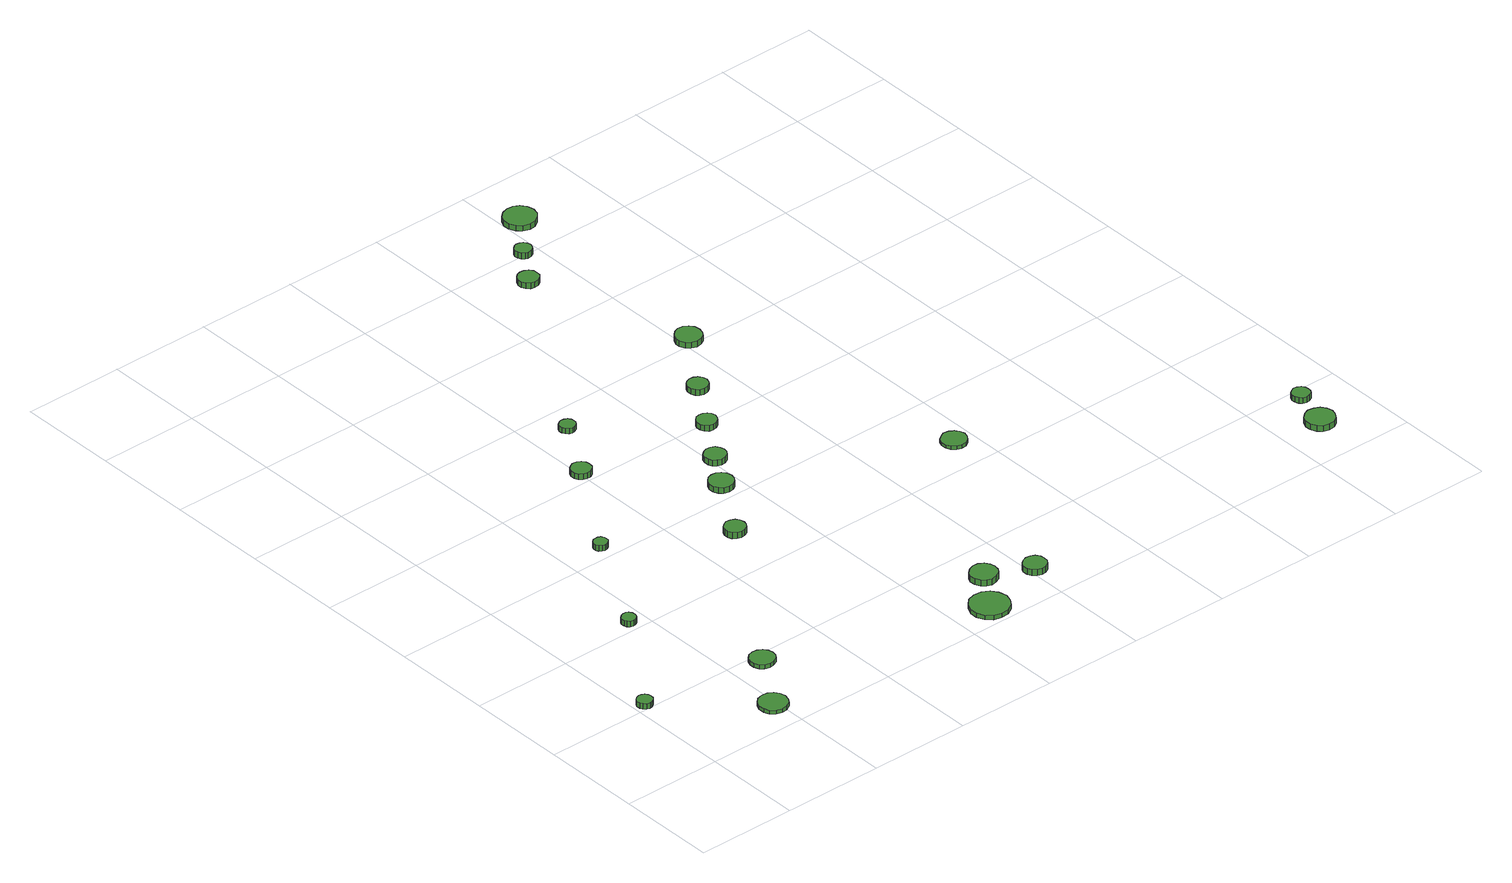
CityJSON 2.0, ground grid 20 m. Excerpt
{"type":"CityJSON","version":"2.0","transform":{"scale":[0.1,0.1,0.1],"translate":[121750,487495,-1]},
"CityObjects":{
"tree1":{"type":"SolitaryVegetationObject","attributes":{"function":"something"},"geometry":[{"type":"MultiSurface","lod":"1","boundaries":[[[0,1,2,3,4,5,6,7,8,9,10,11,12,13,14]],[[15,16,17,18,19,20,21,22,23,24,25,26,27,28,29]],[[0,29,28,1]],[[1,28,27,2]],[[2,27,26,3]],[[3,26,25,4]],[[4,25,24,5]],[[5,24,23,6]],[[6,23,22,7]],[[7,22,21,8]],[[8,21,20,9]],[[9,20,19,10]],[[10,19,18,11]],[[11,18,17,12]],[[12,17,16,13]],[[13,16,15,14]],[[14,15,29,0]]]}]},
"tree2":{"type":"SolitaryVegetationObject","attributes":{"function":"something"},"geometry":[{"type":"MultiSurface","lod":"1","boundaries":[[[30,31,32,33,34,35,36,37,38,39,40,41,42,43,44]],[[45,46,47,48,49,50,51,52,53,54,55,56,57,58,59]],[[30,59,58,31]],[[31,58,57,32]],[[32,57,56,33]],[[33,56,55,34]],[[34,55,54,35]],[[35,54,53,36]],[[36,53,52,37]],[[37,52,51,38]],[[38,51,50,39]],[[39,50,49,40]],[[40,49,48,41]],[[41,48,47,42]],[[42,47,46,43]],[[43,46,45,44]],[[44,45,59,30]]]}]},
"tree3":{"type":"SolitaryVegetationObject","attributes":{"function":"something"},"geometry":[{"type":"MultiSurface","lod":"1","boundaries":[[[60,61,62,63,64,65,66,67,68,69,70,71,72,73,74]],[[75,76,77,78,79,80,81,82,83,84,85,86,87,88,89]],[[60,89,88,61]],[[61,88,87,62]],[[62,87,86,63]],[[63,86,85,64]],[[64,85,84,65]],[[65,84,83,66]],[[66,83,82,67]],[[67,82,81,68]],[[68,81,80,69]],[[69,80,79,70]],[[70,79,78,71]],[[71,78,77,72]],[[72,77,76,73]],[[73,76,75,74]],[[74,75,89,60]]]}]},
"tree4":{"type":"SolitaryVegetationObject","attributes":{"function":"something"},"geometry":[{"type":"MultiSurface","lod":"1","boundaries":[[[90,91,92,93,94,95,96,97,98,99,100,101,102,103,104]],[[105,106,107,108,109,110,111,112,113,114,115,116,117,118,119]],[[90,119,118,91]],[[91,118,117,92]],[[92,117,116,93]],[[93,116,115,94]],[[94,115,114,95]],[[95,114,113,96]],[[96,113,112,97]],[[97,112,111,98]],[[98,111,110,99]],[[99,110,109,100]],[[100,109,108,101]],[[101,108,107,102]],[[102,107,106,103]],[[103,106,105,104]],[[104,105,119,90]]]}]},
"tree5":{"type":"SolitaryVegetationObject","attributes":{"function":"something"},"geometry":[{"type":"MultiSurface","lod":"1","boundaries":[[[120,121,122,123,124,125,126,127,128,129,130,131,132,133,134]],[[135,136,137,138,139,140,141,142,143,144,145,146,147,148,149]],[[120,149,148,121]],[[121,148,147,122]],[[122,147,146,123]],[[123,146,145,124]],[[124,145,144,125]],[[125,144,143,126]],[[126,143,142,127]],[[127,142,141,128]],[[128,141,140,129]],[[129,140,139,130]],[[130,139,138,131]],[[131,138,137,132]],[[132,137,136,133]],[[133,136,135,134]],[[134,135,149,120]]]}]},
"tree6":{"type":"SolitaryVegetationObject","attributes":{"function":"something"},"geometry":[{"type":"MultiSurface","lod":"1","boundaries":[[[150,151,152,153,154,155,156,157,158,159,160,161,162,163,164]],[[165,166,167,168,169,170,171,172,173,174,175,176,177,178,179]],[[150,179,178,151]],[[151,178,177,152]],[[152,177,176,153]],[[153,176,175,154]],[[154,175,174,155]],[[155,174,173,156]],[[156,173,172,157]],[[157,172,171,158]],[[158,171,170,159]],[[159,170,169,160]],[[160,169,168,161]],[[161,168,167,162]],[[162,167,166,163]],[[163,166,165,164]],[[164,165,179,150]]]}]},
"tree7":{"type":"SolitaryVegetationObject","attributes":{"function":"something"},"geometry":[{"type":"MultiSurface","lod":"1","boundaries":[[[180,181,182,183,184,185,186,187,188,189,190,191,192,193,194]],[[195,196,197,198,199,200,201,202,203,204,205,206,207,208,209]],[[180,209,208,181]],[[181,208,207,182]],[[182,207,206,183]],[[183,206,205,184]],[[184,205,204,185]],[[185,204,203,186]],[[186,203,202,187]],[[187,202,201,188]],[[188,201,200,189]],[[189,200,199,190]],[[190,199,198,191]],[[191,198,197,192]],[[192,197,196,193]],[[193,196,195,194]],[[194,195,209,180]]]}]},
"tree8":{"type":"SolitaryVegetationObject","attributes":{"function":"something"},"geometry":[{"type":"MultiSurface","lod":"1","boundaries":[[[210,211,212,213,214,215,216,217,218,219,220,221,222,223,224]],[[225,226,227,228,229,230,231,232,233,234,235,236,237,238,239]],[[210,239,238,211]],[[211,238,237,212]],[[212,237,236,213]],[[213,236,235,214]],[[214,235,234,215]],[[215,234,233,216]],[[216,233,232,217]],[[217,232,231,218]],[[218,231,230,219]],[[219,230,229,220]],[[220,229,228,221]],[[221,228,227,222]],[[222,227,226,223]],[[223,226,225,224]],[[224,225,239,210]]]}]},
"tree9":{"type":"SolitaryVegetationObject","attributes":{"function":"something"},"geometry":[{"type":"MultiSurface","lod":"1","boundaries":[[[240,241,242,243,244,245,246,247,248,249,250,251,252,253,254]],[[255,256,257,258,259,260,261,262,263,264,265,266,267,268,269]],[[240,269,268,241]],[[241,268,267,242]],[[242,267,266,243]],[[243,266,265,244]],[[244,265,264,245]],[[245,264,263,246]],[[246,263,262,247]],[[247,262,261,248]],[[248,261,260,249]],[[249,260,259,250]],[[250,259,258,251]],[[251,258,257,252]],[[252,257,256,253]],[[253,256,255,254]],[[254,255,269,240]]]}]},
"tree10":{"type":"SolitaryVegetationObject","attributes":{"function":"something"},"geometry":[{"type":"MultiSurface","lod":"1","boundaries":[[[270,271,272,273,274,275,276,277,278,279,280,281,282,283,284]],[[285,286,287,288,289,290,291,292,293,294,295,296,297,298,299]],[[270,299,298,271]],[[271,298,297,272]],[[272,297,296,273]],[[273,296,295,274]],[[274,295,294,275]],[[275,294,293,276]],[[276,293,292,277]],[[277,292,291,278]],[[278,291,290,279]],[[279,290,289,280]],[[280,289,288,281]],[[281,288,287,282]],[[282,287,286,283]],[[283,286,285,284]],[[284,285,299,270]]]}]},
"tree11":{"type":"SolitaryVegetationObject","attributes":{"function":"something"},"geometry":[{"type":"MultiSurface","lod":"1","boundaries":[[[300,301,302,303,304,305,306,307,308,309,310,311,312,313,314]],[[315,316,317,318,319,320,321,322,323,324,325,326,327,328,329]],[[300,329,328,301]],[[301,328,327,302]],[[302,327,326,303]],[[303,326,325,304]],[[304,325,324,305]],[[305,324,323,306]],[[306,323,322,307]],[[307,322,321,308]],[[308,321,320,309]],[[309,320,319,310]],[[310,319,318,311]],[[311,318,317,312]],[[312,317,316,313]],[[313,316,315,314]],[[314,315,329,300]]]}]},
"tree12":{"type":"SolitaryVegetationObject","attributes":{"function":"something"},"geometry":[{"type":"MultiSurface","lod":"1","boundaries":[[[330,331,332,333,334,335,336,337,338,339,340,341,342,343,344]],[[345,346,347,348,349,350,351,352,353,354,355,356,357,358,359]],[[330,359,358,331]],[[331,358,357,332]],[[332,357,356,333]],[[333,356,355,334]],[[334,355,354,335]],[[335,354,353,336]],[[336,353,352,337]],[[337,352,351,338]],[[338,351,350,339]],[[339,350,349,340]],[[340,349,348,341]],[[341,348,347,342]],[[342,347,346,343]],[[343,346,345,344]],[[344,345,359,330]]]}]},
"tree13":{"type":"SolitaryVegetationObject","attributes":{"function":"something"},"geometry":[{"type":"MultiSurface","lod":"1","boundaries":[[[360,361,362,363,364,365,366,367,368,369,370,371,372,373,374]],[[375,376,377,378,379,380,381,382,383,384,385,386,387,388,389]],[[360,389,388,361]],[[361,388,387,362]],[[362,387,386,363]],[[363,386,385,364]],[[364,385,384,365]],[[365,384,383,366]],[[366,383,382,367]],[[367,382,381,368]],[[368,381,380,369]],[[369,380,379,370]],[[370,379,378,371]],[[371,378,377,372]],[[372,377,376,373]],[[373,376,375,374]],[[374,375,389,360]]]}]},
"tree14":{"type":"SolitaryVegetationObject","attributes":{"function":"something"},"geometry":[{"type":"MultiSurface","lod":"1","boundaries":[[[390,391,392,393,394,395,396,397,398,399,400,401,402,403,404]],[[405,406,407,408,409,410,411,412,413,414,415,416,417,418,419]],[[390,419,418,391]],[[391,418,417,392]],[[392,417,416,393]],[[393,416,415,394]],[[394,415,414,395]],[[395,414,413,396]],[[396,413,412,397]],[[397,412,411,398]],[[398,411,410,399]],[[399,410,409,400]],[[400,409,408,401]],[[401,408,407,402]],[[402,407,406,403]],[[403,406,405,404]],[[404,405,419,390]]]}]},
"tree15":{"type":"SolitaryVegetationObject","attributes":{"function":"something"},"geometry":[{"type":"MultiSurface","lod":"1","boundaries":[[[420,421,422,423,424,425,426,427,428,429,430,431,432,433,434]],[[435,436,437,438,439,440,441,442,443,444,445,446,447,448,449]],[[420,449,448,421]],[[421,448,447,422]],[[422,447,446,423]],[[423,446,445,424]],[[424,445,444,425]],[[425,444,443,426]],[[426,443,442,427]],[[427,442,441,428]],[[428,441,440,429]],[[429,440,439,430]],[[430,439,438,431]],[[431,438,437,432]],[[432,437,436,433]],[[433,436,435,434]],[[434,435,449,420]]]}]},
"tree16":{"type":"SolitaryVegetationObject","attributes":{"function":"something"},"geometry":[{"type":"MultiSurface","lod":"1","boundaries":[[[450,451,452,453,454,455,456,457,458,459,460,461,462,463,464]],[[465,466,467,468,469,470,471,472,473,474,475,476,477,478,479]],[[450,479,478,451]],[[451,478,477,452]],[[452,477,476,453]],[[453,476,475,454]],[[454,475,474,455]],[[455,474,473,456]],[[456,473,472,457]],[[457,472,471,458]],[[458,471,470,459]],[[459,470,469,460]],[[460,469,468,461]],[[461,468,467,462]],[[462,467,466,463]],[[463,466,465,464]],[[464,465,479,450]]]}]},
"tree17":{"type":"SolitaryVegetationObject","attributes":{"function":"something"},"geometry":[{"type":"MultiSurface","lod":"1","boundaries":[[[480,481,482,483,484,485,486,487,488,489,490,491,492,493,494]],[[495,496,497,498,499,500,501,502,503,504,505,506,507,508,509]],[[480,509,508,481]],[[481,508,507,482]],[[482,507,506,483]],[[483,506,505,484]],[[484,505,504,485]],[[485,504,503,486]],[[486,503,502,487]],[[487,502,501,488]],[[488,501,500,489]],[[489,500,499,490]],[[490,499,498,491]],[[491,498,497,492]],[[492,497,496,493]],[[493,496,495,494]],[[494,495,509,480]]]}]},
"tree18":{"type":"SolitaryVegetationObject","attributes":{"function":"something"},"geometry":[{"type":"MultiSurface","lod":"1","boundaries":[[[510,511,512,513,514,515,516,517,518,519,520,521,522,523,524]],[[525,526,527,528,529,530,531,532,533,534,535,536,537,538,539]],[[510,539,538,511]],[[511,538,537,512]],[[512,537,536,513]],[[513,536,535,514]],[[514,535,534,515]],[[515,534,533,516]],[[516,533,532,517]],[[517,532,531,518]],[[518,531,530,519]],[[519,530,529,520]],[[520,529,528,521]],[[521,528,527,522]],[[522,527,526,523]],[[523,526,525,524]],[[524,525,539,510]]]}]},
"tree19":{"type":"SolitaryVegetationObject","attributes":{"function":"something"},"geometry":[{"type":"MultiSurface","lod":"1","boundaries":[[[540,541,542,543,544,545,546,547,548,549,550,551,552,553,554]],[[555,556,557,558,559,560,561,562,563,564,565,566,567,568,569]],[[540,569,568,541]],[[541,568,567,542]],[[542,567,566,543]],[[543,566,565,544]],[[544,565,564,545]],[[545,564,563,546]],[[546,563,562,547]],[[547,562,561,548]],[[548,561,560,549]],[[549,560,559,550]],[[550,559,558,551]],[[551,558,557,552]],[[552,557,556,553]],[[553,556,555,554]],[[554,555,569,540]]]}]},
"tree20":{"type":"SolitaryVegetationObject","attributes":{"function":"something"},"geometry":[{"type":"MultiSurface","lod":"1","boundaries":[[[570,571,572,573,574,575,576,577,578,579,580,581,582,583,584]],[[585,586,587,588,589,590,591,592,593,594,595,596,597,598,599]],[[570,599,598,571]],[[571,598,597,572]],[[572,597,596,573]],[[573,596,595,574]],[[574,595,594,575]],[[575,594,593,576]],[[576,593,592,577]],[[577,592,591,578]],[[578,591,590,579]],[[579,590,589,580]],[[580,589,588,581]],[[581,588,587,582]],[[582,587,586,583]],[[583,586,585,584]],[[584,585,599,570]]]}]},
"tree21":{"type":"SolitaryVegetationObject","attributes":{"function":"something"},"geometry":[{"type":"MultiSurface","lod":"1","boundaries":[[[600,601,602,603,604,605,606,607,608,609,610,611,612,613,614]],[[615,616,617,618,619,620,621,622,623,624,625,626,627,628,629]],[[600,629,628,601]],[[601,628,627,602]],[[602,627,626,603]],[[603,626,625,604]],[[604,625,624,605]],[[605,624,623,606]],[[606,623,622,607]],[[607,622,621,608]],[[608,621,620,609]],[[609,620,619,610]],[[610,619,618,611]],[[611,618,617,612]],[[612,617,616,613]],[[613,616,615,614]],[[614,615,629,600]]]}]},
"tree22":{"type":"SolitaryVegetationObject","attributes":{"function":"something"},"geometry":[{"type":"MultiSurface","lod":"1","boundaries":[[[630,631,632,633,634,635,636,637,638,639,640,641,642,643,644]],[[645,646,647,648,649,650,651,652,653,654,655,656,657,658,659]],[[630,659,658,631]],[[631,658,657,632]],[[632,657,656,633]],[[633,656,655,634]],[[634,655,654,635]],[[635,654,653,636]],[[636,653,652,637]],[[637,652,651,638]],[[638,651,650,639]],[[639,650,649,640]],[[640,649,648,641]],[[641,648,647,642]],[[642,647,646,643]],[[643,646,645,644]],[[644,645,659,630]]]}]}
},
"vertices":[
[37,214,18],[36,220,18],[32,225,18],[27,228,18],[21,229,18],[15,227,18],[10,223,18],[7,217,18],[7,210,18],[10,205,18],[15,200,18],[21,198,18],[27,199,18],[32,202,18],[36,207,18],[36,207,7],[32,202,7],[27,199,7],[21,198,7],[15,200,7],[10,205,7],[7,210,7],[7,217,7],[10,223,7],[15,227,7],[21,229,7],[27,228,7],[32,225,7],[36,220,7],[37,214,7],
[218,64,15],[215,76,15],[209,85,15],[199,91,15],[187,92,15],[176,89,15],[167,81,15],[163,70,15],[163,59,15],[167,48,15],[176,40,15],[187,37,15],[199,38,15],[209,44,15],[215,53,15],[215,53,7],[209,44,7],[199,38,7],[187,37,7],[176,40,7],[167,48,7],[163,59,7],[163,70,7],[167,81,7],[176,89,7],[187,92,7],[199,91,7],[209,85,7],[215,76,7],[218,64,7],
[174,416,25],[173,422,25],[170,427,25],[165,430,25],[159,430,25],[153,428,25],[149,424,25],[147,419,25],[147,413,25],[149,408,25],[153,404,25],[159,402,25],[165,403,25],[170,406,25],[173,411,25],[173,411,13],[170,406,13],[165,403,13],[159,402,13],[153,404,13],[149,408,13],[147,413,13],[147,419,13],[149,424,13],[153,428,13],[159,430,13],[165,430,13],[170,427,13],[173,422,13],[174,416,13],
[289,180,15],[287,190,15],[281,198,15],[272,203,15],[262,204,15],[252,201,15],[245,194,15],[241,185,15],[241,175,15],[245,165,15],[252,159,15],[262,156,15],[272,157,15],[281,162,15],[287,170,15],[287,170,7],[281,162,7],[272,157,7],[262,156,7],[252,159,7],[245,165,7],[241,175,7],[241,185,7],[245,194,7],[252,201,7],[262,204,7],[272,203,7],[281,198,7],[287,190,7],[289,180,7],
[291,627,23],[290,632,23],[287,637,23],[282,640,23],[276,640,23],[271,639,23],[266,635,23],[264,630,23],[264,624,23],[266,619,23],[271,615,23],[276,613,23],[282,614,23],[287,617,23],[290,621,23],[290,621,11],[287,617,11],[282,614,11],[276,613,11],[271,615,11],[266,619,11],[264,624,11],[264,630,11],[266,635,11],[271,639,11],[276,640,11],[282,640,11],[287,637,11],[290,632,11],[291,627,11],
[504,505,26],[502,514,26],[497,521,26],[489,525,26],[481,526,26],[473,523,26],[466,517,26],[463,510,26],[463,501,26],[466,493,26],[473,488,26],[481,485,26],[489,486,26],[497,490,26],[502,497,26],[502,497,13],[497,490,13],[489,486,13],[481,485,13],[473,488,13],[466,493,13],[463,501,13],[463,510,13],[466,517,13],[473,523,13],[481,526,13],[489,525,13],[497,521,13],[502,514,13],[504,505,13],
[423,825,19],[422,833,19],[417,840,19],[410,844,19],[401,845,19],[394,842,19],[388,837,19],[384,829,19],[384,821,19],[388,814,19],[394,808,19],[401,806,19],[410,806,19],[417,810,19],[422,817,19],[422,817,7],[417,810,7],[410,806,7],[401,806,7],[394,808,7],[388,814,7],[384,821,7],[384,829,7],[388,837,7],[394,842,7],[401,845,7],[410,844,7],[417,840,7],[422,833,7],[423,825,7],
[712,44,16],[708,60,16],[699,73,16],[685,81,16],[669,82,16],[654,78,16],[643,67,16],[636,52,16],[636,37,16],[643,22,16],[654,11,16],[669,7,16],[685,8,16],[699,16,16],[708,29,16],[708,29,7],[699,16,7],[685,8,7],[669,7,7],[654,11,7],[643,22,7],[636,37,7],[636,52,7],[643,67,7],[654,78,7],[669,82,7],[685,81,7],[699,73,7],[708,60,7],[712,44,7],
[588,636,19],[586,646,19],[580,654,19],[572,659,19],[562,660,19],[552,657,19],[545,650,19],[541,641,19],[541,631,19],[545,622,19],[552,615,19],[562,612,19],[572,613,19],[580,618,19],[586,626,19],[586,626,7],[580,618,7],[572,613,7],[562,612,7],[552,615,7],[545,622,7],[541,631,7],[541,641,7],[545,650,7],[552,657,7],[562,660,7],[572,659,7],[580,654,7],[586,646,7],[588,636,7],
[490,944,19],[489,950,19],[485,955,19],[479,958,19],[473,959,19],[467,957,19],[462,953,19],[459,947,19],[459,941,19],[462,935,19],[467,930,19],[473,928,19],[479,929,19],[485,932,19],[489,938,19],[489,938,8],[485,932,8],[479,929,8],[473,928,8],[467,930,8],[462,935,8],[459,941,8],[459,947,8],[462,953,8],[467,957,8],[473,959,8],[479,958,8],[485,955,8],[489,950,8],[490,944,8],
[749,118,23],[747,128,23],[741,137,23],[731,143,23],[720,144,23],[710,140,23],[702,133,23],[697,123,23],[697,112,23],[702,102,23],[710,95,23],[720,91,23],[731,93,23],[741,98,23],[747,107,23],[747,107,10],[741,98,10],[731,93,10],[720,91,10],[710,95,10],[702,102,10],[697,112,10],[697,123,10],[702,133,10],[710,140,10],[720,144,10],[731,143,10],[741,137,10],[747,128,10],[749,118,10],
[632,706,18],[630,714,18],[625,722,18],[617,726,18],[608,727,18],[600,724,18],[593,718,18],[590,710,18],[590,701,18],[593,693,18],[600,688,18],[608,685,18],[617,686,18],[625,690,18],[630,697,18],[630,697,6],[625,690,6],[617,686,6],[608,685,6],[600,688,6],[593,693,6],[590,701,6],[590,710,6],[593,718,6],[600,724,6],[608,727,6],[617,726,6],[625,722,6],[630,714,6],[632,706,6],
[829,78,25],[828,87,25],[822,95,25],[814,99,25],[805,100,25],[796,97,25],[789,91,25],[785,83,25],[785,73,25],[789,65,25],[796,59,25],[805,56,25],[814,57,25],[822,61,25],[828,69,25],[828,69,12],[822,61,12],[814,57,12],[805,56,12],[796,59,12],[789,65,12],[785,73,12],[785,83,12],[789,91,12],[796,97,12],[805,100,12],[814,99,12],[822,95,12],[828,87,12],[829,78,12],
[689,796,18],[687,804,18],[682,810,18],[675,814,18],[667,815,18],[659,813,18],[653,807,18],[650,800,18],[650,791,18],[653,784,18],[659,778,18],[667,776,18],[675,777,18],[682,781,18],[687,788,18],[687,788,6],[682,781,6],[675,777,6],[667,776,6],[659,778,6],[653,784,6],[650,791,6],[650,800,6],[653,807,6],[659,813,6],[667,815,6],[675,814,6],[682,810,6],[687,804,6],[689,796,6],
[750,890,18],[748,898,18],[743,905,18],[736,909,18],[727,910,18],[719,907,18],[713,902,18],[710,894,18],[710,886,18],[713,878,18],[719,872,18],[727,870,18],[736,871,18],[743,875,18],[748,882,18],[748,882,6],[743,875,6],[736,871,6],[727,870,6],[719,872,6],[713,878,6],[710,886,6],[710,894,6],[713,902,6],[719,907,6],[727,910,6],[736,909,6],[743,905,6],[748,898,6],[750,890,6],
[986,472,14],[983,482,14],[977,490,14],[969,495,14],[958,497,14],[949,493,14],[941,487,14],[937,477,14],[937,467,14],[941,458,14],[949,451,14],[958,448,14],[969,449,14],[977,454,14],[983,462,14],[983,462,7],[977,454,7],[969,449,7],[958,448,7],[949,451,7],[941,458,7],[937,467,7],[937,477,7],[941,487,7],[949,493,7],[958,497,7],[969,495,7],[977,490,7],[983,482,7],[986,472,7],
[834,1006,26],[832,1017,26],[826,1025,26],[817,1031,26],[806,1032,26],[796,1028,26],[788,1021,26],[783,1011,26],[783,1001,26],[788,991,26],[796,984,26],[806,980,26],[817,982,26],[826,987,26],[832,996,26],[832,996,14],[826,987,14],[817,982,14],[806,980,14],[796,984,14],[788,991,14],[783,1001,14],[783,1011,14],[788,1021,14],[796,1028,14],[806,1032,14],[817,1031,14],[826,1025,14],[832,1017,14],[834,1006,14],
[734,1325,25],[733,1333,25],[728,1340,25],[720,1344,25],[712,1345,25],[704,1343,25],[698,1337,25],[694,1329,25],[694,1321,25],[698,1313,25],[704,1307,25],[712,1305,25],[720,1306,25],[728,1310,25],[733,1317,25],[733,1317,13],[728,1310,13],[720,1306,13],[712,1305,13],[704,1307,13],[698,1313,13],[694,1321,13],[694,1329,13],[698,1337,13],[704,1343,13],[712,1345,13],[720,1344,13],[728,1340,13],[733,1333,13],[734,1325,13],
[786,1402,21],[784,1409,21],[780,1415,21],[774,1418,21],[767,1419,21],[761,1417,21],[756,1412,21],[753,1406,21],[753,1399,21],[756,1393,21],[761,1388,21],[767,1386,21],[774,1387,21],[780,1390,21],[784,1396,21],[784,1396,8],[780,1390,8],[774,1387,8],[767,1386,8],[761,1388,8],[756,1393,8],[753,1399,8],[753,1406,8],[756,1412,8],[761,1417,8],[767,1419,8],[774,1418,8],[780,1415,8],[784,1409,8],[786,1402,8],
[862,1482,20],[859,1495,20],[851,1506,20],[840,1512,20],[827,1513,20],[814,1509,20],[805,1501,20],[799,1489,20],[799,1476,20],[805,1464,20],[814,1455,20],[827,1451,20],[840,1452,20],[851,1459,20],[859,1469,20],[859,1469,9],[851,1459,9],[840,1452,9],[827,1451,9],[814,1455,9],[805,1464,9],[799,1476,9],[799,1489,9],[805,1501,9],[814,1509,9],[827,1513,9],[840,1512,9],[851,1506,9],[859,1495,9],[862,1482,9],
[1506,90,27],[1503,102,27],[1496,112,27],[1486,117,27],[1474,119,27],[1463,115,27],[1454,107,27],[1449,96,27],[1449,84,27],[1454,73,27],[1463,65,27],[1474,62,27],[1486,63,27],[1496,69,27],[1503,79,27],[1503,79,15],[1496,69,15],[1486,63,15],[1474,62,15],[1463,65,15],[1454,73,15],[1449,84,15],[1449,96,15],[1454,107,15],[1463,115,15],[1474,119,15],[1486,117,15],[1496,112,15],[1503,102,15],[1506,90,15],
[1520,171,25],[1519,178,25],[1515,184,25],[1508,188,25],[1501,189,25],[1494,186,25],[1489,182,25],[1486,175,25],[1486,168,25],[1489,161,25],[1494,156,25],[1501,154,25],[1508,155,25],[1515,158,25],[1519,164,25],[1519,164,13],[1515,158,13],[1508,155,13],[1501,154,13],[1494,156,13],[1489,161,13],[1486,168,13],[1486,175,13],[1489,182,13],[1494,186,13],[1501,189,13],[1508,188,13],[1515,184,13],[1519,178,13],[1520,171,13]
]}
